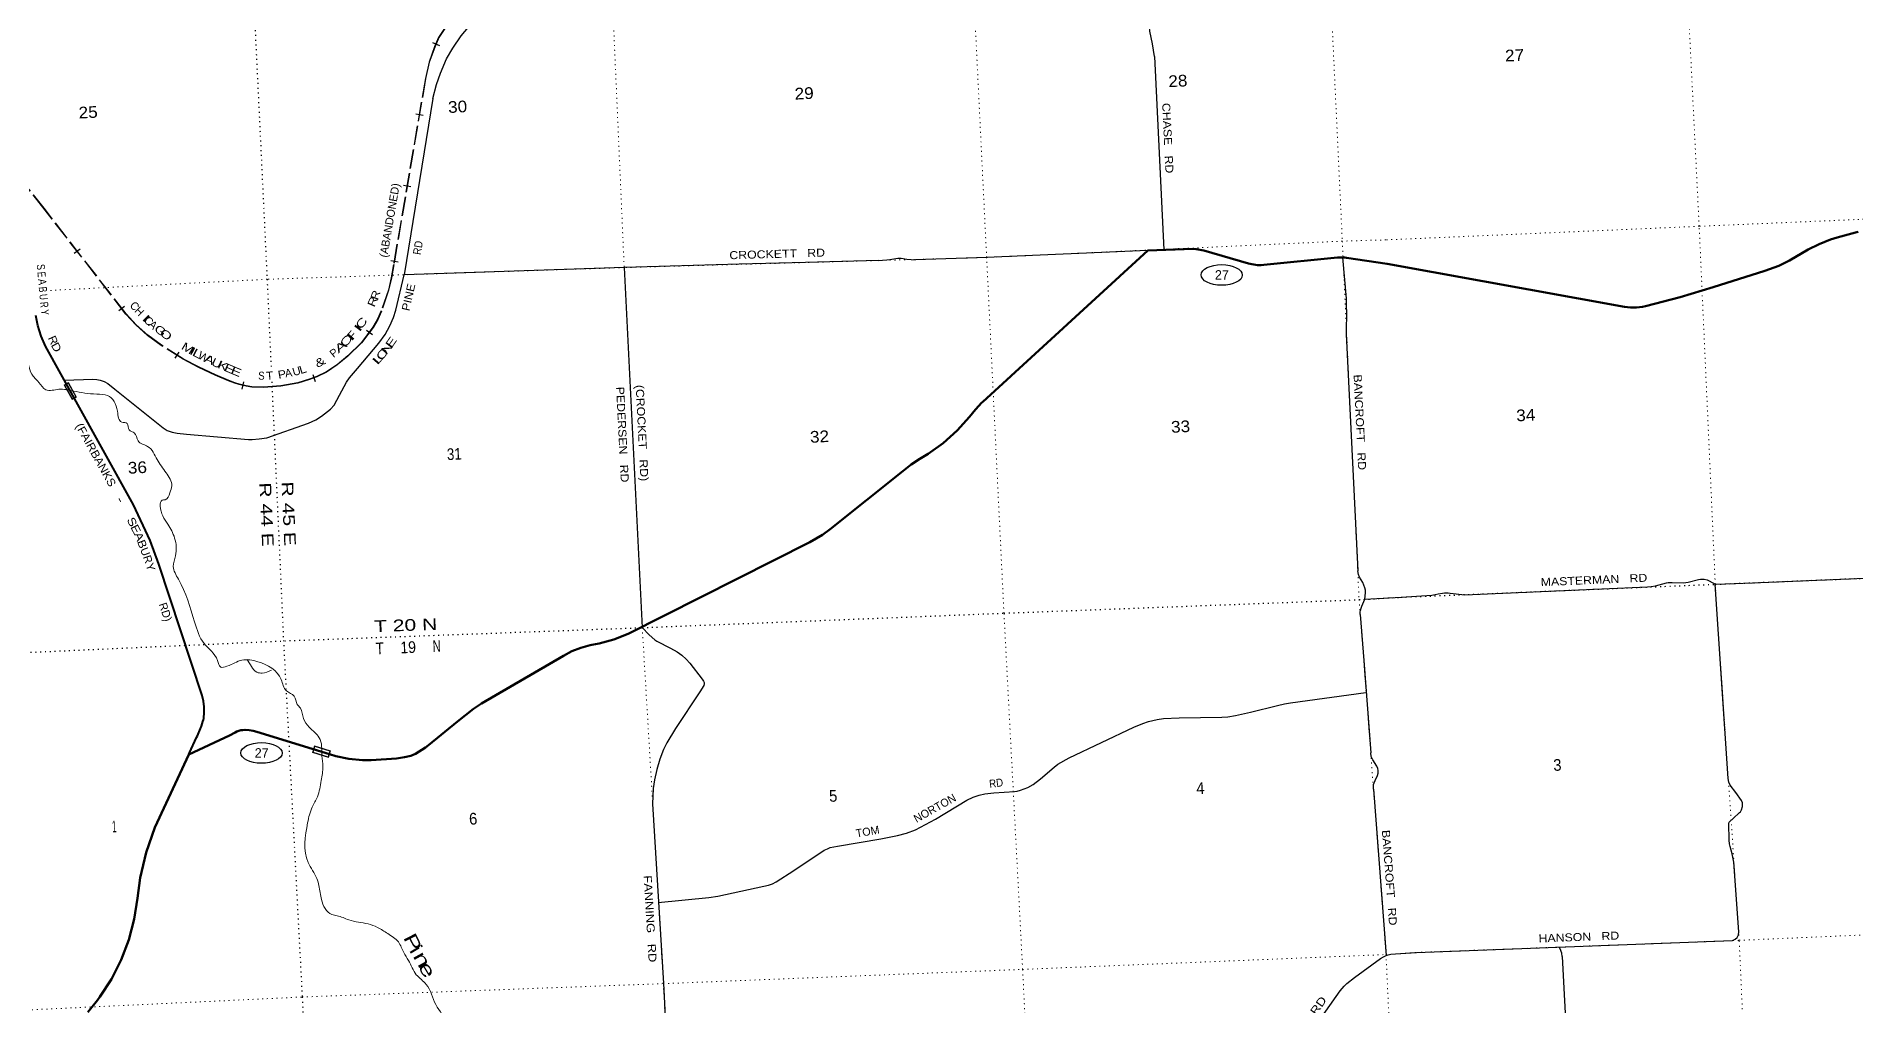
# Model space of a CAD drawing. Header units: feet. Extents: x 745759 to 1002271, y -170898 to 32007.
# Drawn here: x 947654 to 974941, y -102104 to -87581 of the extents above; entities that cross this region are included whole.
import ezdxf
from ezdxf.enums import TextEntityAlignment as Align

# ---------------------------------------------------------------- set-up
doc = ezdxf.new("R2010")
doc.units = ezdxf.units.FT
doc.header["$LTSCALE"] = 48
doc.linetypes.add('DOTTED', pattern=[1.5, 0.3, -1.2])
doc.linetypes.add('LONG_DASHED', pattern=[7.5, 6, -1.5])
for name, color, linetype, lineweight in [('17', 7, 'Continuous', 25), ('23', 7, 'Continuous', 70), ('26', 7, 'Continuous', 40), ('29', 7, 'Continuous', 25), ('39', 7, 'Continuous', 13), ('59', 7, 'Continuous', 13), ('6', 7, 'DOTTED', 25), ('61', 7, 'Continuous', 13), ('63', 7, 'Continuous', 25), ('7', 7, 'DOTTED', 13)]:
    doc.layers.add(name, color=color, linetype=linetype, lineweight=lineweight)
for name, color, linetype in [('27', 7, 'Continuous'), ('30', 7, 'Continuous'), ('41', 7, 'Continuous')]:
    doc.layers.add(name, color=color, linetype=linetype)

msp = doc.modelspace()

# ---------------------------------------------------------------- linework, layer by layer
at = {"layer": '17'}
for centre in [(965432.76, -91155.72), (951030.65, -98319.03)]:
    msp.add_ellipse(centre, major_axis=(-309.24, 1), ratio=0.500121, dxfattribs=at)
at = {"layer": '23'}
for points in [[(967912.84, -90990.63), (971474, -91634.16), (971564.42, -91642.8), (971655.25, -91641.94), (971745.5, -91631.59), (971788.66, -91623.21), (972307.25, -91485.96), (972803.4, -91335.99), (973579.79, -91094.63), (973787.31, -91016.86), (973949.72, -90937.7), (974228.63, -90775.91), (974393.3, -90691.88), (974565.84, -90625.53), (974665.62, -90596.27), (974939.55, -90520.85), (974978.84, -90506.94)], [(949938.79, -98340.42), (950548.45, -98058.21), (950633.63, -98009.54), (950661.05, -97996.33), (950689.7, -97986.05), (950719.27, -97978.83), (950749.43, -97974.74), (950778.85, -97973.8), (950787.93, -97973.83), (950847.17, -97977.66), (950905.69, -97987.66), (950962.84, -98003.73), (952051.57, -98337.37), (952145.73, -98366.23), (952343.05, -98406.13), (952543.45, -98425.2), (952677.6, -98426.22), (953054.94, -98399.19), (953085.29, -98396.78), (953177.7, -98383.45), (953268.21, -98360.53), (953342, -98334.08), (953490.59, -98236.6), (953535.85, -98202.21), (953969.77, -97846.14), (954210.44, -97658.9), (954332.48, -97578.3), (955558.95, -96861.98), (955686.7, -96795.02), (955820.75, -96741.79), (955959.63, -96702.86), (955986.73, -96697.06), (956094.4, -96676.65), (956315.21, -96616.79), (956528.55, -96534.18), (959255.97, -95161.22), (959443.67, -95049.68), (959561.86, -94964.7), (960651.86, -94093.96), (960777.5, -93993.64), (960906.97, -93910.42), (961028.02, -93837.31), (961255.18, -93674.38), (961464.07, -93488.6), (961652.4, -93282.01), (961738.97, -93170.01), (961836.77, -93067.69), (961850.3, -93055.12), (964326.93, -90788.26), (965004.9, -90764.4), (965051.94, -90769.41), (965167.19, -90790.36), (965837.15, -90982.26), (965862.01, -90989.38), (965887.15, -90994.84), (965915.98, -91001.1), (965970.74, -91007.1), (966025.82, -91007.34), (966063.61, -91004.16), (967169.25, -90895.72), (967194.43, -90893.25), (967219.25, -90892.23), (967237.55, -90891.47), (967280.8, -90894.21), (967303.67, -90897.52), (967912.84, -90990.63)], [(948424.29, -102202.5), (948570.32, -102023.21), (948605.86, -101975.08), (948779.74, -101706.11), (948924.56, -101420.44), (949038.73, -101121.2), (949120.99, -100811.66), (949170.44, -100495.22), (949212.18, -100190.13), (949301.43, -99807.89), (949430.14, -99437.09), (949938.79, -98340.42)]]:
    msp.add_lwpolyline(points, dxfattribs=at)
at = {"layer": '26'}
for points in [[(948225.91, -93005.78), (947792.66, -92224.69), (947726.7, -92071.99), (947677.06, -91913.23), (947646.56, -91765.12)], [(949938.79, -98340.42), (949950.51, -98315.42), (950058.09, -98085.9), (950069.9, -98060.71), (950080.23, -98035.9), (950129.69, -97917.07), (950151.65, -97848.26), (950159.61, -97823.34), (950163.55, -97798.26), (950171.16, -97713.14), (950169.83, -97627.43), (950159.54, -97542.33), (950140.42, -97458.78), (949489.38, -95491.34), (949360.15, -95137.17), (949110.24, -94600.13), (948225.91, -93005.78)]]:
    msp.add_lwpolyline(points, dxfattribs=at)
at = {"layer": '29'}
for p, q in [((964424.63, -87879.67), (964566.64, -90779.11)), ((953602.81, -88509.21), (953168.03, -91154.8)), ((967578.05, -96015.89), (968123.19, -95984.9)), ((973027.11, -98701.12), (972835.58, -95790.91)), ((966464.02, -97569.55), (967596.94, -97412.49)), ((963144.75, -98392.75), (964115.12, -97929.91)), ((967707.55, -98863.5), (967897.92, -101355.92)), ((968352.86, -101308.83), (973091.71, -101129.26)), ((970538.65, -101368.17), (970736.06, -105113.27))]:
    msp.add_line(p, q, dxfattribs=at)
for points in [[(953602.81, -88509.21), (953654.15, -88300.11), (953714.88, -88129.42), (953807.41, -87918.23), (953899.94, -87759.11), (954027.17, -87573.96), (954189.09, -87377.23), (954278.74, -87284.66), (954353.92, -87215.22), (954431.99, -87151.58), (954541.87, -87076.35), (955571.27, -86468.81), (955595.85, -86448.57), (955614.65, -86425.42), (955626.22, -86400.83), (955629.1, -86370.45), (955626.22, -86347.31), (955600.18, -86237.37), (955598.75, -86186.74), (955605.96, -86150.58), (955616.09, -86120.2), (955632.29, -86093.52)], [(964424.63, -87879.67), (964395.1, -87689.89), (964354.62, -87501.86), (964348.84, -87441.11), (964351.73, -87334.08), (964374.86, -87157.62), (964377.75, -87067.94), (964377.23, -86982.96)], [(964326.93, -90788.26), (961906.75, -90893.53), (960842.04, -90928.24)], [(960281.2, -90941.33), (959189.71, -90970.34), (958194.29, -90995.97), (956470.78, -91044.77), (953168.03, -91154.8)], [(956470.78, -91044.77), (956741.87, -96440.45), (956843.57, -96549.56)], [(960281.2, -90941.33), (960412.32, -90931.29), (960452.8, -90926.23), (960513.51, -90913.94), (960575.68, -90902.37), (960599.53, -90902.37), (960624.83, -90905.26), (960708.68, -90918.28), (960773.73, -90925.51), (960842.04, -90928.24)], [(967306.91, -91672.11), (967303.9, -91508.4), (967248.96, -90895.12)], [(951109.57, -93594.4), (951734.15, -93377.43), (951844.04, -93328.25), (951930.78, -93273.28), (952063.79, -93169.13), (952118.73, -93108.37), (952202.58, -92955.04), (952303.79, -92764.1), (952352.94, -92694.67), (952468.61, -92555.81), (952792.46, -92179.71), (952884.99, -92046.63), (952954.39, -91919.34), (953009.33, -91794.94), (953046.92, -91682.11), (953168.03, -91154.8)], [(967306.91, -91672.11), (967298.84, -92043.57), (967316.74, -92347.79), (967472.47, -95589.65)], [(948073.76, -92729.87), (948501.38, -92717.81), (948559.21, -92720.71), (948611.26, -92732.28), (948671.98, -92752.53), (948724.03, -92784.35), (948831.02, -92868.25), (949553.91, -93446.86), (949614.63, -93484.47), (949689.81, -93513.4), (949764.99, -93527.87), (949903.79, -93539.44), (950837.76, -93620.44), (950892.7, -93620.44), (950996.8, -93608.87), (951109.57, -93594.4)], [(967578.05, -96015.89), (967591.61, -95918.56), (967590.16, -95880.95), (967580.04, -95844.79), (967548.24, -95766.68), (967500.53, -95682.79), (967486.07, -95646.63), (967472.47, -95589.65)], [(971819.32, -95829.72), (971874.96, -95823.46), (971941.18, -95813.22), (972048.86, -95785.21), (972106.47, -95768.51), (972128.54, -95765.82), (972190.99, -95763.66), (972356.81, -95767.97), (972391.8, -95765.28), (972430.03, -95759.35), (972585.08, -95718.42), (972614.15, -95715.18), (972630.3, -95714.11), (972671.22, -95716.26), (972716.44, -95725.96), (972746.59, -95737.81), (972835.58, -95790.91)], [(972845.6, -95790.48), (973392.43, -95766.91), (978207.57, -95571.48)], [(967510.92, -96243.59), (967509.21, -96205.67), (967512.1, -96186.15), (967523.66, -96149.98), (967535.23, -96116.72), (967578.05, -96015.89)], [(968123.19, -95984.9), (968584.95, -95954.35), (968636.63, -95945.73), (968681.85, -95934.96), (968742.25, -95924.98), (968776.71, -95920.67), (968828.29, -95919.88), (968861.51, -95922.56)], [(968861.51, -95922.56), (969078.91, -95946.68), (971819.32, -95829.72)], [(967510.92, -96243.59), (967562.81, -96933.69), (967669.01, -98318.24)], [(956843.57, -96549.56), (956929.53, -96625.86), (956958.45, -96644.66), (957166.63, -96748.8), (957266.38, -96803.77), (957334.33, -96852.95), (957399.38, -96912.25), (957455.77, -96974.45), (957640.82, -97211.66), (957659.61, -97240.59), (957669.73, -97260.85), (957671.17, -97282.54), (957663.95, -97310.02), (957606.12, -97402.6), (957241.8, -97952.24), (957111.69, -98166.32), (957062.54, -98264.67), (957004.71, -98412.21), (956958.45, -98565.53), (956926.64, -98718.86), (956906.4, -98849.04), (956895.08, -99080.16)], [(964115.12, -97929.91), (964247.69, -97877.03), (964334.43, -97848.1), (964464.54, -97816.28), (964559.96, -97801.81), (964797.06, -97793.13), (965436.06, -97784.46), (965522.8, -97778.67), (965638.46, -97758.42), (965866.88, -97709.24), (966271.67, -97605.1), (966372.87, -97584.85), (966464.02, -97569.55)], [(956981.15, -100562.02), (957740.55, -100483.52), (957876.45, -100463.27), (958567.5, -100315.73), (958636.89, -100298.38), (958693.56, -100278.7), (958751.39, -100249.77), (959012.77, -100078.52), (959469.62, -99777.66), (959518.77, -99754.52), (959562.14, -99737.16), (959672.02, -99714.01), (960319.69, -99604.08), (960568.35, -99557.8), (960707.14, -99520.19), (960840.14, -99471.01), (961140.85, -99309.01), (961609.26, -99025.51), (961704.67, -98982.12), (961794.31, -98950.29), (961881.05, -98932.94), (962014.06, -98915.58), (962326.33, -98898.22), (962366.81, -98892.44), (962415.96, -98877.98), (962522.94, -98834.58), (962603.91, -98791.19), (962713.78, -98707.29), (962919.06, -98530.82), (962976.9, -98487.44), (963144.75, -98392.75)], [(967707.55, -98863.5), (967707.24, -98811.42), (967710.13, -98789.72), (967733.27, -98731.87), (967769.41, -98656.65), (967780.97, -98623.38), (967780.97, -98598.79), (967779.53, -98579.99), (967772.3, -98549.62), (967757.84, -98514.9), (967700.01, -98420.88), (967682.67, -98391.95), (967675.44, -98373.15), (967669.01, -98318.24)], [(973091.71, -101129.26), (973133.14, -101111.38), (973166.53, -101084.44), (973184.83, -101042.43), (973188.06, -100998.26), (973114.84, -99955.43), (973089, -99830.47), (973058.85, -99718.43), (973050.24, -99679.65), (973045.93, -99627.93), (973039.47, -99373.7), (973044.85, -99355.39), (973054.54, -99343.53), (973106.23, -99300.43), (973200.98, -99209.94), (973212.82, -99200.26), (973230.05, -99170.09), (973244.05, -99119.45), (973245.12, -99066.67), (973231.13, -99028.95), (973144.99, -98912.61), (973058.85, -98800.57), (973040.54, -98756.41), (973027.11, -98701.12)], [(956895.08, -99080.16), (957058.22, -101775.45), (957193.04, -104461.89)], [(970538.65, -101368.17), (970533.33, -101320.91), (970525.79, -101292.9), (970515.02, -101265.97), (970495.64, -101229.34)], [(965057.95, -104151.12), (965624, -104112.62), (965696.28, -104095.26), (965751.22, -104060.55), (965797.48, -104017.16), (965849.53, -103950.62), (966231.2, -103279.47), (966375.77, -103065.4), (967208.49, -101885.1), (967269.2, -101812.78), (967309.68, -101772.28), (967422.46, -101682.6), (967815.69, -101399.1), (967860.49, -101371.61), (967897.92, -101355.92)], [(967897.92, -101355.92), (967931.33, -101344.13), (967967.48, -101335.45), (968038.32, -101328.22), (968352.86, -101308.83)]]:
    msp.add_lwpolyline(points, dxfattribs=at)
at = {"layer": '39'}
for points in [[(948208.86, -92896.63), (947991.56, -92868.82), (947796.75, -92876.49), (947688.51, -92764.98), (947583.68, -92641.2), (947518.35, -92342.15), (947487.66, -92091.76), (947464.72, -91915.55), (947395.81, -91745.66), (947406.94, -91726.96), (947390.35, -91637.1), (947459.68, -91534.9), (947475.89, -91376.9), (947474.02, -91179.49), (947476.76, -90953.64), (947359.65, -90705.52), (947279.25, -90707.5), (947159.48, -90606.64), (946945.15, -90506.45)], [(951934.81, -98359.77), (951896.35, -98089.97), (951747.65, -97934.12), (951660.49, -97801.41), (951614.47, -97646.5), (951567.38, -97590.4), (951520.97, -97467.75), (951406.22, -97386.8), (951325.37, -97219.51), (950977.8, -96950.61), (950737.2, -96928.3), (950512.4, -97020.09), (950418.35, -97030.81), (950371.15, -96932.39), (950171.23, -96678.31), (950026.19, -96355), (949784.69, -95714.04), (949706.74, -95524.44), (949740.92, -95363.53), (949727.59, -95098.17), (949626.55, -94889.56), (949512.24, -94617.13), (949542.12, -94531), (949584.08, -94524.88), (949657.32, -94420.48), (949686.19, -94314.24), (949599.91, -94119.01), (949465.25, -93922.16), (949322.46, -93723.69), (949179.5, -93642.12), (949123.06, -93519.97), (949046.46, -93477.43), (949017.52, -93382.13), (948936.01, -93362), (948869.42, -93198.03), (948720.69, -92961.57), (948558.69, -92941.4), (948207.81, -92896.5)], [(950816.67, -96919.37), (950880.76, -97021.93), (950961.59, -97108.61), (951038.68, -97120.9), (951180.96, -97080.23)], [(953541.66, -106764.84), (953594.57, -106496.19), (953703.99, -106230.77), (953749, -106045.14), (953804.89, -105996.01), (953910.88, -105982.68), (954304.11, -105878.49), (954460.14, -105739.74), (954489.08, -105514.6), (954567.31, -105029.05), (954465.14, -104717.72), (954225.6, -104556.3), (953869.19, -104271.72), (953736.58, -104195.68), (953670.19, -104076.04), (953708.59, -103918.95), (953656.81, -103649.46), (953588.39, -103128.87), (953618.44, -102925.84), (953800.51, -102584.26), (953810.48, -102382.23), (953644.88, -102090.18), (953502.86, -101786.88), (953352.66, -101641.17), (953235.25, -101427.34), (953164.96, -101309.91), (953084.51, -101150.67), (952923.27, -101025.67), (952771.68, -100932.43), (952630.24, -100881.02), (952341.46, -100820.8), (952165.18, -100757.01), (952085.78, -100738.79), (951929.74, -100516.79), (951910.33, -100410.95), (951861.59, -100201.76), (951730.73, -99960.37), (951722.91, -99364.22), (951791.59, -99129.05), (951868.43, -98976.09), (951926.57, -98731.36), (951952.2, -98520.5), (951934.79, -98359.58)]]:
    msp.add_spline(points, degree=3, dxfattribs=at)
at = {"layer": '59'}
for points in [[(951825.47, -98211.72), (952064.59, -98284.66), (952033.95, -98385.09), (951794.83, -98312.15)], [(951804.81, -98306.83), (951830.78, -98221.7), (952054.59, -98289.97), (952028.62, -98375.1)]]:
    msp.add_lwpolyline(points, close=True, dxfattribs=at)
at = {"layer": '6'}
for points in [[(950229.61, -71777.33), (950394.72, -75171.64), (950608.39, -80546), (950859.5, -85904.39), (951114.51, -91220.26), (951174.08, -92532.15)], [(951184.21, -92755.3), (951360.21, -96631.32), (951640.82, -101976.15), (951907.6, -107366), (952154.9, -112728.61), (952278.16, -115249.07)], [(968123.19, -95984.9), (972835.58, -95790.91), (978207.57, -95571.48), (983589.17, -95341.56), (988886.35, -95115.28), (989636.53, -95091.01)], [(936912.66, -97258.17), (940586.98, -97096.16), (945985.49, -96880.28), (951378.68, -96638.46), (956741.87, -96440.45), (962166.49, -96223.27), (967493.24, -96021.03), (968123.19, -95984.9)]]:
    msp.add_lwpolyline(points, dxfattribs=at)
at = {"layer": '61'}
for p, q in [((948135.24, -92768.43), (948257.71, -92986.38)), ((948257.71, -92986.38), (948192.32, -93023.12))]:
    msp.add_line(p, q, dxfattribs=at)
msp.add_lwpolyline([(948192.32, -93023.12), (948069.85, -92805.17), (948135.24, -92768.43)], dxfattribs=at)
msp.add_lwpolyline([(948080.74, -92808.22), (948132.18, -92779.32), (948246.81, -92983.32), (948195.37, -93012.22)], close=True, dxfattribs=at)
at = {"layer": '63'}
for p, q in [((953597.37, -87672.71), (953699.08, -87716.18)), ((953346.34, -88740.04), (953455.36, -88758.71)), ((953162.7, -89812.27), (953271.72, -89830.94)), ((948309.06, -90767.14), (948221.71, -90835)), ((952969.34, -90939.74), (953078.18, -90959.46)), ((948976.44, -91626.21), (948889.09, -91694.07)), ((952604.78, -91982.06), (952693.29, -92048.39)), ((949789.2, -92311.25), (949730.33, -92404.9)), ((950760.26, -92757.21), (950733.93, -92864.65)), ((951799.34, -92646.38), (951836.32, -92750.62))]:
    msp.add_line(p, q, dxfattribs=at)
at = {"layer": '63', "linetype": 'LONG_DASHED'}
for points in [[(953804.87, -87415.07), (953684.62, -87597.05), (953624.29, -87738.21), (953543.56, -87967.81), (953488.32, -88210.17), (953010.74, -90998.68)], [(953808.16, -87417.52), (953688.24, -87599), (953628.11, -87739.7), (953547.51, -87968.95), (953492.34, -88210.97), (953014.78, -90999.37)], [(953014.77, -90999.41), (952978.7, -91198.54), (952937.78, -91383.15), (952829.79, -91695.8), (952776.04, -91821.85), (952703.54, -91941.32), (952531.16, -92171.33), (952327.75, -92372.8), (952167.2, -92503.59), (952005.36, -92610.13), (951860.46, -92682.63), (951750.49, -92721.64), (951575.16, -92776.38), (951322.98, -92823.3), (951062.25, -92840.27), (950885.49, -92836.01), (950800.08, -92823.19), (950695.63, -92797.59), (950631.68, -92776.26), (950538.05, -92742.2), (950338.19, -92657.08), (950091.97, -92542.2), (949857.68, -92418.79), (949526.02, -92210.3), (949321.78, -92061.27), (949147.28, -91903.69), (948997.5, -91742.32), (947785.52, -90182.23), (947404.51, -89701.11)], [(953010.74, -90998.68), (952974.68, -91197.73), (952933.83, -91382.03), (952825.96, -91694.32), (952772.38, -91819.97), (952700.14, -91939.02), (952528.06, -92168.63), (952325.01, -92369.75), (952164.77, -92500.28), (952003.31, -92606.57), (951858.85, -92678.85), (951749.19, -92717.75), (951574.17, -92772.39), (951322.47, -92819.22), (951062.17, -92836.17), (950885.85, -92831.92), (950800.87, -92819.16), (950696.77, -92793.65), (950633.03, -92772.39), (950539.56, -92738.38), (950339.86, -92653.34), (950093.79, -92538.53), (949859.73, -92415.24), (949528.32, -92206.9), (949324.37, -92058.08), (949150.16, -91900.77), (949000.63, -91739.66), (947788.75, -90179.7), (947407.57, -89698.37)]]:
    msp.add_lwpolyline(points, dxfattribs=at)
at = {"layer": '7'}
for points in [[(973915.08, -116631.95), (973733.27, -111816.01), (973438.7, -106473.44), (973194.31, -101126.69), (972835.58, -95790.91), (972594.43, -90425.89), (972327.57, -85072.04), (972083.09, -79723.28), (971827.35, -74346.79), (971658.82, -70868.67)], [(966331.76, -71102.2), (966475.55, -74563.95), (966748.24, -79911.19), (966989.61, -85276.11), (967241.43, -90648.57), (967493.24, -96021.03), (967897.3, -101339.58), (968147.11, -106712.14), (968382.97, -112087.41), (968573, -116861.74)], [(963188.39, -117094.97), (962974.72, -112309.82), (962714.68, -106974.04), (962446.8, -101562.07), (962166.49, -96223.27), (961906.75, -90893.53), (961643.49, -85493.42), (961387.36, -80115.13), (961108.97, -74814.53), (960950.05, -71327.53)], [(955589.24, -71556), (955746.97, -74899.79), (955991.05, -80334.93), (956236.24, -85695.63), (956470.78, -91044.77), (956741.87, -96440.45), (957058.22, -101775.45), (957333.22, -107168.92), (957572.08, -112523.89), (957781.16, -117318.69)], [(989436.27, -89724.4), (988636.35, -89778.85), (983352.68, -89944.08), (977937.84, -90197.61), (972594.43, -90425.89), (967894.72, -90630.03)], [(967894.72, -90630.03), (967241.43, -90648.57), (961906.75, -90893.53), (956470.78, -91044.77), (951114.51, -91220.26), (947853.54, -91388.34)], [(968352.86, -101308.83), (973194.31, -101126.69), (978525.49, -100894.91), (983832.33, -100706.5), (989361.31, -100579.07), (989889.04, -100571.45)], [(943711.39, -102366.66), (946294.41, -102227.73), (951640.82, -101976.15), (957058.22, -101775.45), (962446.8, -101562.07), (967897.3, -101339.58), (968352.86, -101308.83)]]:
    msp.add_lwpolyline(points, dxfattribs=at)

# ---------------------------------------------------------------- texts
at = {"layer": '17'}
for p in [(965435.66, -91224.03), (951033.55, -98387.34)]:
    msp.add_text('27', height=140, dxfattribs=at).set_placement(p, align=Align.CENTER)
at = {"layer": '27'}
for s, rotation, width, p in [('S', 275.039, 0.8, (947663.11, -91042.08)), ('E', 275.039, 0.8, (947673.07, -91155.03)), ('A', 275.039, 0.85, (947682.75, -91264.67)), ('B', 275.039, 0.8, (947692.86, -91379.51)), ('U', 275.039, 0.75, (947702.86, -91490.09)), ('R', 275.039, 0.75, (947712.95, -91607.28)), ('Y', 275.039, 0.8, (947722.95, -91720.7)), ('R', 293.362, 1.1, (947850.17, -92156.08)), ('D', 299.016, 1.2, (947901.7, -92267.64)), ('-', 299.084, 1.55, (948864.85, -94552.18)), ('S', 296.795, 1.25, (949036.13, -94882.94)), ('E', 297.097, 1.25, (949091.67, -94992.08)), ('A', 292.745, 1.2, (949141.38, -95099.96)), ('B', 291.14, 1.15, (949185.39, -95209.54)), ('U', 291.14, 1.05, (949229.59, -95323.82)), ('Y', 288.231, 1.1, (949308.46, -95551.14))]:
    msp.add_text(s, height=120, rotation=rotation, dxfattribs=dict(at, width=width)).set_placement(p, align=Align.CENTER)
at = {"layer": '27', "width": 1.1}
msp.add_text('(FAIRBANKS', height=120, rotation=299.016, dxfattribs=at).set_placement((948236.53, -93416.56))
at = {"layer": '27'}
msp.add_text('R', height=120, rotation=288.567, dxfattribs=at).set_placement((949269.91, -95435.26), align=Align.CENTER)
msp.add_text('RD)', height=120, rotation=288.31, dxfattribs=at).set_placement((949488.93, -96089.12))
at = {"layer": '30'}
for s, rotation, width, p in [('CHASE   RD', 272.804, 1.15, (964539.04, -88580.22)), ('RD', 80.667, 0.9, (953419.08, -90860.5)), ('CROCKETT   RD', 1.622, 1.15, (958049.56, -90920.04)), ('PINE', 77.065, 1.1, (953247.24, -91703.37)), ('BANCROFT   RD', 272.75, 1.15, (967411.31, -92649.1)), ('PEDERSEN   RD', 272.876, 1.15, (956349.11, -92833.5)), ('(CROCKET   RD)', 272.876, 1.15, (956642.96, -92805.23)), ('MASTERMAN   RD', 2.444, 1.15, (970220.27, -95819.46)), ('RD', 7.436, 0.9, (961953.36, -98842.82)), ('BANCROFT   RD', 274.368, 1.15, (967834.62, -99476.74)), ('FANNING   RD', 273.394, 1.2, (956761.24, -100155.98)), ('HANSON   RD', 2.17, 1.15, (970187.71, -101159.24)), ('HANSON   RD', 54.796, 1.25, (966256.84, -103095.2))]:
    msp.add_text(s, height=120, rotation=rotation, dxfattribs=dict(at, width=width)).set_placement(p)
for s, rotation, width, p in [('N', 50.769, 1.5, (952956.98, -92292.63)), ('E', 55.189, 1.5, (953023.02, -92198.46)), ('L', 49.269, 1.9, (952823.61, -92450.39)), ('O', 49.269, 1.45, (952885.95, -92380.42))]:
    msp.add_text(s, height=120, rotation=rotation, dxfattribs=dict(at, width=width)).set_placement(p, align=Align.CENTER)
for s, rotation, p in [('NORTON', 29.293, (960855.4, -99367.93)), ('TOM', 9.633, (959956.09, -99584.65))]:
    msp.add_text(s, height=120, rotation=rotation, dxfattribs=at).set_placement(p)
at = {"layer": '41'}
for s, rotation, width, p in [('P', 296.637, 1.5, (953150.06, -101082.71)), ('i', 300.9, 1.35, (953241.94, -101278.25)), ('n', 298.993, 1.55, (953296.38, -101361.5)), ('e', 301.377, 1.55, (953370.53, -101518.35))]:
    msp.add_text(s, height=200, rotation=rotation, dxfattribs=dict(at, width=width)).set_placement(p)
at = {"layer": '6'}
for s, rotation, width, p in [('R 44 E', 272.6, 1.35, (950998.1, -94268.1)), ('R 45 E', 272.6, 1.35, (951329.67, -94255.41)), ('T 20 N', 2.114, 1.35, (952722.13, -96507.89)), ('T', 2.114, 0.85, (952746.9, -96840.63)), ('19', 2.114, 0.9, (953116.31, -96826.47)), ('N', 2.114, 0.7, (953601.66, -96805.15))]:
    msp.add_text(s, height=175, rotation=rotation, dxfattribs=dict(at, width=width)).set_placement(p)
at = {"layer": '63'}
for s, rotation, p in [('(ABANDONED)', 80.281, (953011.36, -90346.23)), ('C', 312.865, (949083.75, -91662.13)), ('H', 313.865, (949155.06, -91742.17)), ('C', 315.918, (949298.74, -91888.09)), ('A', 317.918, (949364.83, -91947.48)), ('F', 49.726, (952436.98, -92092.89)), ('P', 39.166, (952154.3, -92368.56)), ('A', 10.54, (951445.44, -92682.48))]:
    msp.add_text(s, height=120, rotation=rotation, dxfattribs=at).set_placement(p, align=Align.CENTER)
for s, rotation, width, p in [('R', 70.944, 1.2, (952797.25, -91475.34)), ('R', 66.906, 1.3, (952752.34, -91578.21)), ('I', 315.918, 2.3, (949260.08, -91851.69)), ('G', 323.882, 1.4, (949479.39, -92036.77)), ('I', 53.15, 2, (952526.23, -91985.53)), ('C', 53.15, 1.5, (952576.42, -91912.9)), ('O', 323.882, 1.4, (949563.23, -92098.51)), ('M', 327.845, 1.35, (949892.03, -92305.61)), ('A', 39.166, 1.7, (952254.94, -92277.38)), ('C', 48.726, 1.65, (952342.9, -92184.88)), ('I', 47.726, 2.2, (952408.14, -92124.5)), ('I', 332.222, 1.65, (949970.16, -92349.08)), ('L', 332.222, 1.5, (950039.54, -92385.74)), ('W', 331.222, 1.1, (950135.42, -92436.36)), ('A', 334.987, 1.35, (950226.92, -92479.25)), ('U', 334.987, 1.25, (950333.48, -92531.52)), ('K', 336.934, 1.35, (950427.66, -92571.22)), ('E', 336.934, 1.45, (950527.77, -92615.65)), ('&', 26.581, 1.45, (951934.58, -92514.77)), ('E', 338.006, 1.45, (950629.47, -92658.73)), ('S', 358.619, 0.9, (951028.47, -92725.32)), ('T', 4.726, 1.1, (951157.21, -92723.22)), ('P', 10.54, 1.15, (951348.72, -92702.44)), ('U', 15.54, 1.05, (951571.61, -92655.34)), ('L', 17.338, 1.2, (951668.15, -92626.6))]:
    msp.add_text(s, height=120, rotation=rotation, dxfattribs=dict(at, width=width)).set_placement(p, align=Align.CENTER)
at = {"layer": '7'}
for s, rotation, width, p in [('27', 2.468, 1.1, (969685.8, -87957.52)), ('29', 2.845, 1.1, (959031.27, -88528.48)), ('28', 2.845, 1.1, (964636.62, -88341.71)), ('25', 2.845, 1.1, (948291.73, -88811.76)), ('30', 2.845, 1.1, (953833.24, -88728.93)), ('34', 2.468, 1.1, (969854.01, -93349.29)), ('32', 2.845, 1.1, (959261.66, -93671.64)), ('33', 2.845, 1.1, (964677.03, -93521.76)), ('31', 2.845, 0.85, (953816.03, -93930.85)), ('36', 2.845, 1.1, (949030.09, -94134.99)), ('3', 2.468, 0.95, (970409.34, -98588.23)), ('4', 2.845, 0.95, (965055.78, -98935.99)), ('5', 2.845, 0.95, (959547.58, -99051.96)), ('6', 2.845, 0.95, (954148.26, -99394.59)), ('1', 2.845, 0.5, (948794.12, -99510.26))]:
    msp.add_text(s, height=175, rotation=rotation, dxfattribs=dict(at, width=width)).set_placement(p)

doc.saveas('drawing.dxf')
